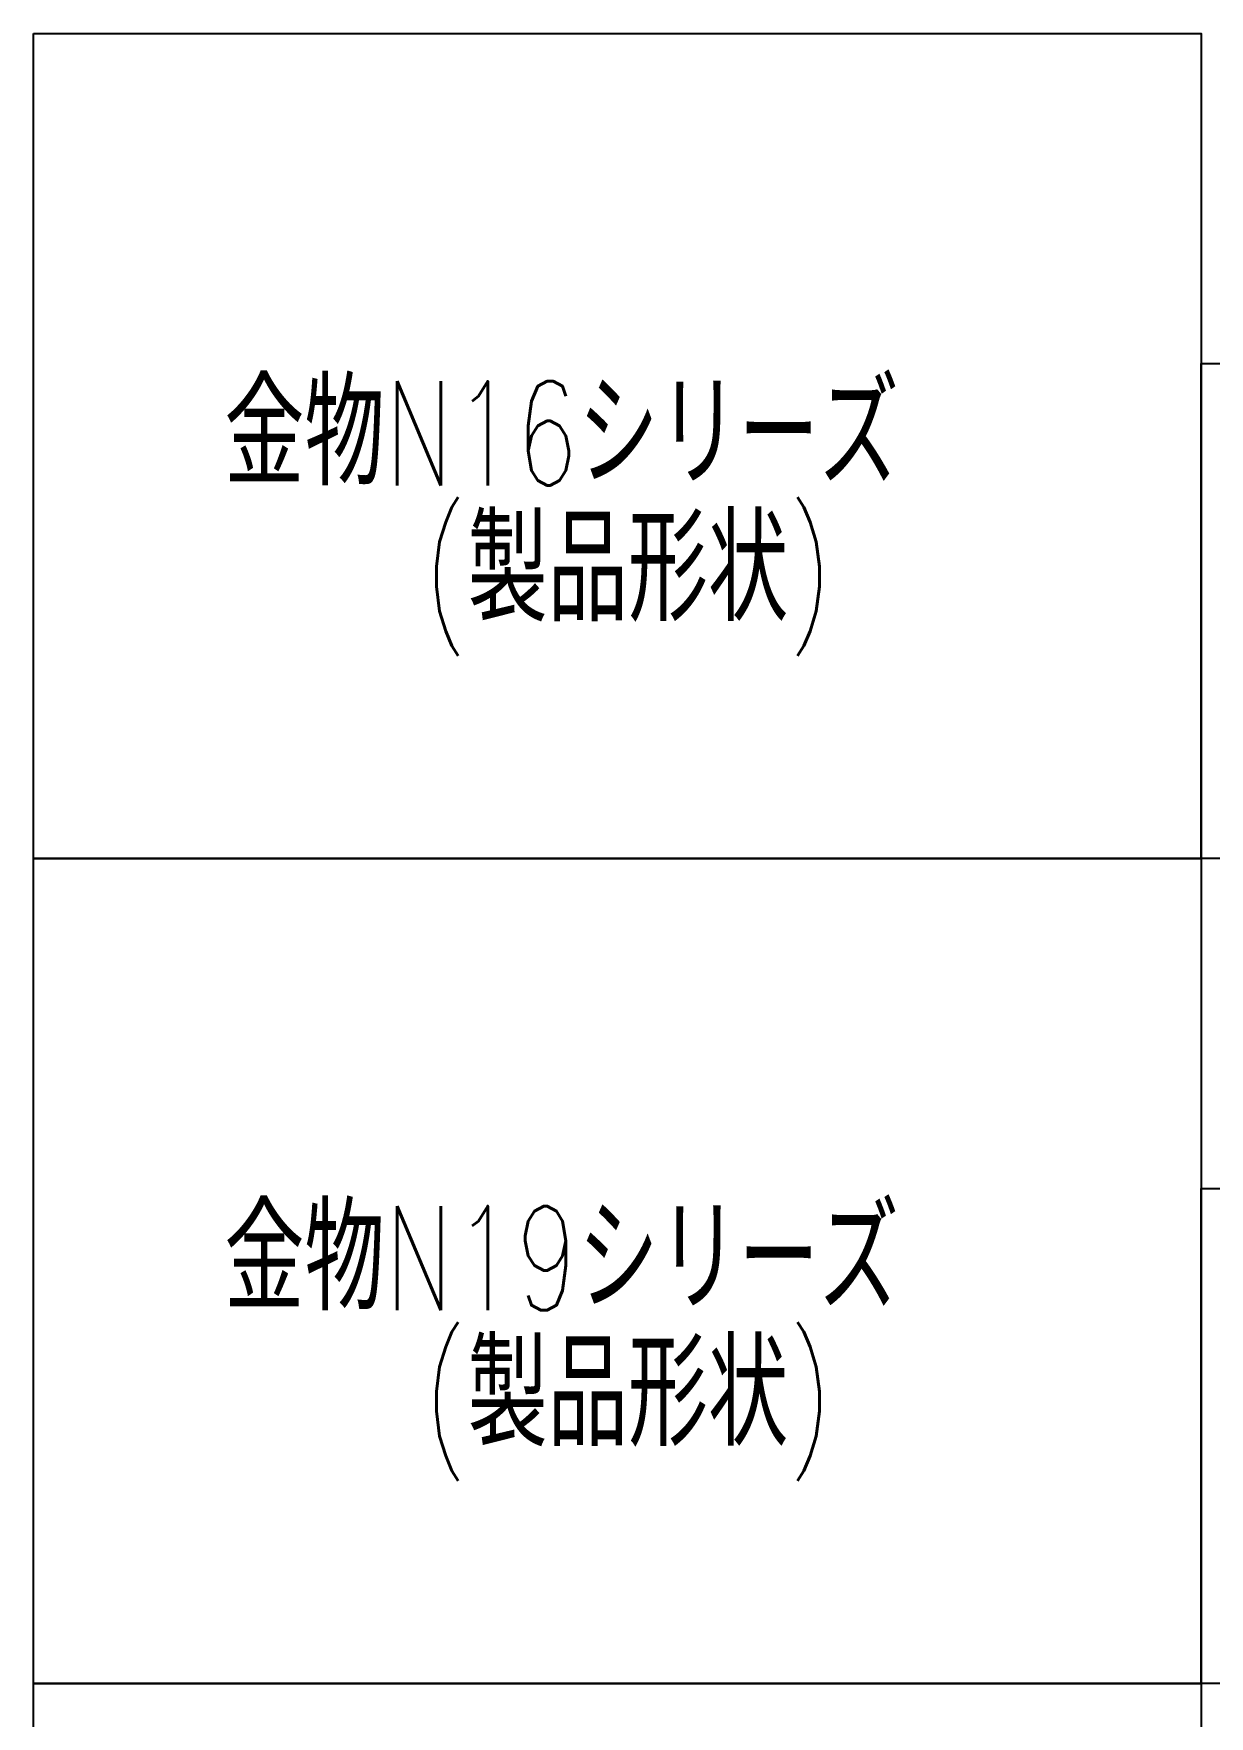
# Model space of a CAD drawing. Header units: millimetres. Extents: x 0 to 29624, y 0 to 14691.
# Drawn here: x 0 to 3388, y 4657 to 9504 of the extents above; entities that cross this region are included whole.
import ezdxf

# ---------------------------------------------------------------- set-up
doc = ezdxf.new("R2010")
doc.units = ezdxf.units.MM
doc.header["$LTSCALE"] = 5
doc.layers.get('0').update_dxf_attribs({"color": 255})
doc.layers.add('LAYER6', color=7, linetype='Continuous')
doc.styles.add('SUNPOU', font='simplex.shx', dxfattribs={"width": 0.7, "bigfont": 'extfont2.shx'})

msp = doc.modelspace()

# ---------------------------------------------------------------- linework, layer by layer
at = {"linetype": 'Continuous', "lineweight": -3}
for points in [[(0, 9504), (3364, 9504), (3364, 7128), (0, 7128)], [(3364, 8553.6), (5382.4, 8553.6), (5382.4, 7128), (3364, 7128)], [(0, 7128), (3364, 7128), (3364, 4752), (0, 4752)], [(3364, 6177.6), (5382.4, 6177.6), (5382.4, 4752), (3364, 4752)], [(0, 4752), (3364, 4752), (3364, 2376), (0, 2376)]]:
    msp.add_lwpolyline(points, close=True, dxfattribs=at)

# ---------------------------------------------------------------- texts
at = {"layer": 'LAYER6', "color": 0, "linetype": 'Continuous', "lineweight": -3, "style": 'SUNPOU', "width": 0.7}
for s, p in [('金物N16シリーズ', (549.449, 8202.665)), ('(製品形状)', (1124.416, 7811.58)), ('金物N19シリーズ', (549.449, 5826.665)), ('(製品形状)', (1124.416, 5435.58))]:
    msp.add_text(s, height=300, dxfattribs=at).set_placement(p)

doc.saveas('drawing.dxf')
